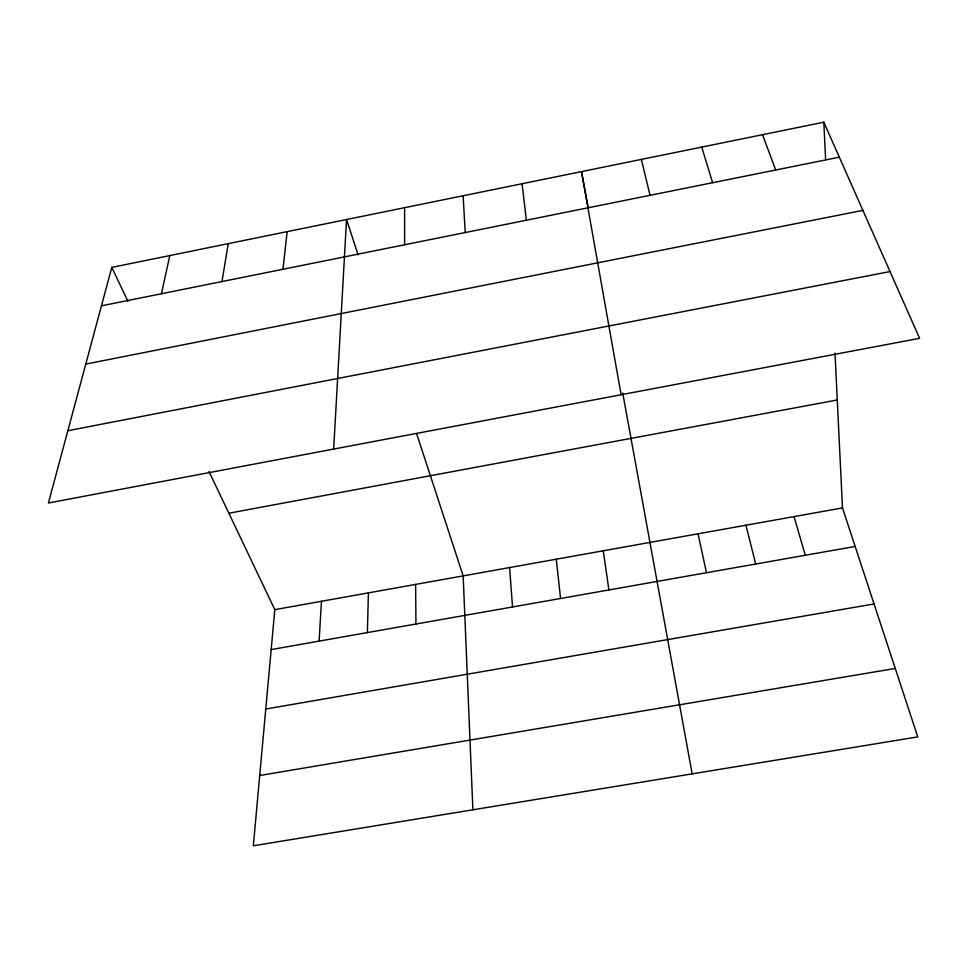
<?xml version="1.0" encoding="UTF-8"?>
<svg xmlns="http://www.w3.org/2000/svg" width="968" height="968" viewBox="0 0 968 968"><rect width="100%" height="100%" fill="white"/><g stroke="black" fill="none" stroke-linecap="round" stroke-linejoin="round"><path stroke-width="1.45" d="M404.6 244.759L404.612 207.684M367.38 632.6L368.409 592.876M333.657 449.079L346.544 219.53L358.099 254.826M319.113 641.119L321.461 601.285M209.015 471.537L274.803 609.646L253.326 845.79L917.761 736.89L842.487 507.922L834.997 353.163M282.958 269.273L287.169 231.63M221.974 281.555L228.254 243.646M161.462 293.752L169.799 255.564M111.792 267.398L48.4 502.997L919.6 338.316L823.816 122.21L111.792 267.398L127.897 301.205M101.446 305.84L839.316 157.179M85.777 364.089L862.887 210.371M67.845 430.736L890.015 271.56M228.871 513.221L837.26 400.002M274.803 609.646L842.487 507.922M271.161 649.588L855.155 546.46M265.764 709.024L874.056 603.947M259.714 775.501L895.267 668.452M762.53 134.709L775.707 169.993M416.603 433.591L463.164 575.887L472.892 809.805M701.727 147.112L712.617 182.71M794.05 516.597L805.279 555.269M745.917 525.225L755.718 564.017M641.385 159.417L650.024 195.318M698.073 533.804L706.471 572.717M588.362 208.447L581.502 171.614L621.105 394.738M622.739 393.093L692.156 773.868M603.258 550.792L608.908 589.948M522.091 183.738L526.338 220.232M556.273 559.214L560.569 598.478M509.579 567.575L512.544 606.96M463.127 195.754L465.221 232.55M823.816 122.21L825.619 159.538M415.635 584.406L415.938 624.021"/></g></svg>
